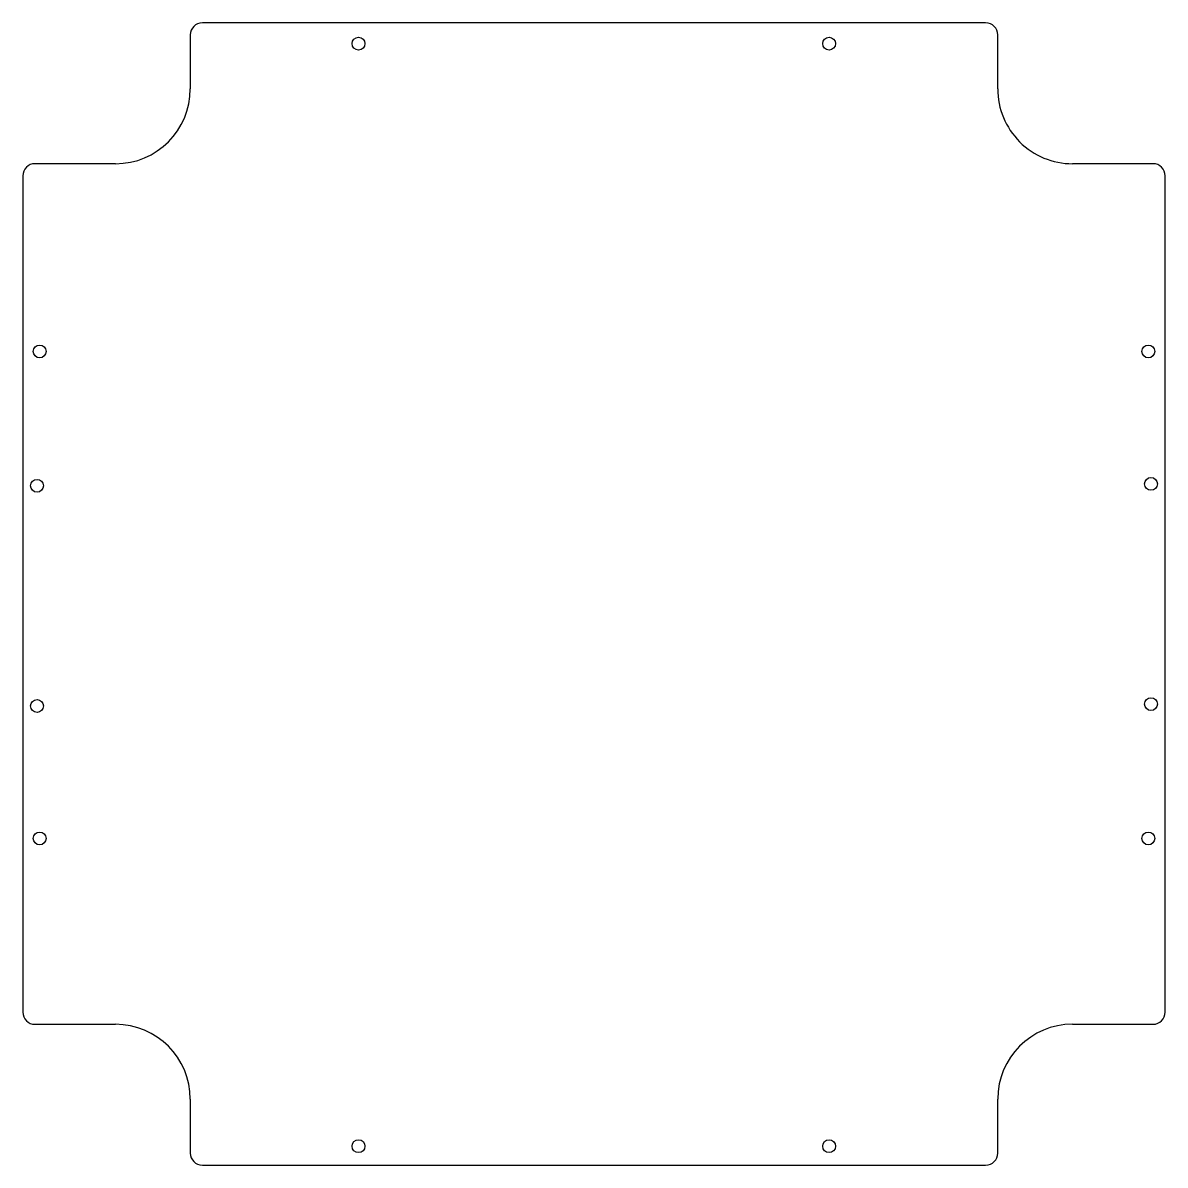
# Model space of a CAD drawing. Header units: millimetres. Extents: x -151 to 151, y -151 to 151.
import ezdxf

# ---------------------------------------------------------------- set-up
doc = ezdxf.new("R2010")
doc.units = ezdxf.units.MM
doc.layers.get('0').update_dxf_attribs({"linetype": 'CONTINUOUS'})

msp = doc.modelspace()

# ---------------------------------------------------------------- linework, layer by layer
for p, q in [((103.68, 151.45), (-103.68, 151.45)), ((-106.88, 148.25), (-106.88, 133.96)), ((106.88, 133.96), (106.88, 148.25)), ((-126.68, 114.16), (-148, 114.16)), ((148, 114.16), (126.68, 114.16)), ((-151.2, 110.96), (-151.2, -110.47)), ((151.2, -110.46), (151.2, 110.96)), ((-148, -113.67), (-126.68, -113.67)), ((126.68, -113.66), (148, -113.66)), ((-106.88, -133.47), (-106.88, -147.75)), ((106.88, -147.75), (106.88, -133.46)), ((-103.68, -150.95), (103.68, -150.95))]:
    msp.add_line(p, q)
for centre, major_axis, start_param, end_param in [((-103.68, 148.25), (-3.2, 0), 4.712389, 6.283185), ((103.68, 148.25), (3.2, 0), 0, 1.570796), ((-126.68, 133.96), (19.8, 0), 4.712389, 6.283185), ((126.68, 133.96), (-19.8, 0), 6.283185, 7.853982), ((-148, 110.96), (-3.2, 0), 4.712389, 6.283185), ((148, 110.96), (3.2, 0), 0, 1.570796), ((-148, -110.47), (-3.2, 0), 0, 1.570796), ((148, -110.46), (3.2, 0), 4.712389, 6.283185), ((-126.68, -133.47), (19.8, 0), 0, 1.570796), ((126.68, -133.46), (-19.8, 0), 4.712389, 6.283185), ((-103.68, -147.75), (-3.2, 0), 0, 1.570796), ((103.68, -147.75), (3.2, 0), 4.712389, 6.283185)]:
    msp.add_ellipse(centre, major_axis=major_axis, ratio=1, start_param=start_param, end_param=end_param)
for centre, major_axis in [((-62.34, 145.94), (-1.7, 0)), ((62.24, 145.95), (1.7, 0)), ((-146.75, 64.46), (1.7, 0)), ((146.75, 64.46), (-1.7, 0)), ((-147.44, 28.9), (-1.7, 0)), ((147.44, 29.4), (1.7, 0)), ((147.44, -28.9), (1.7, 0)), ((-147.44, -29.4), (-1.7, 0)), ((-146.75, -64.46), (1.7, 0)), ((146.75, -64.46), (-1.7, 0)), ((-62.34, -145.93), (-1.7, 0)), ((62.24, -145.93), (1.7, 0))]:
    msp.add_ellipse(centre, major_axis=major_axis, ratio=1)

doc.saveas('drawing.dxf')
